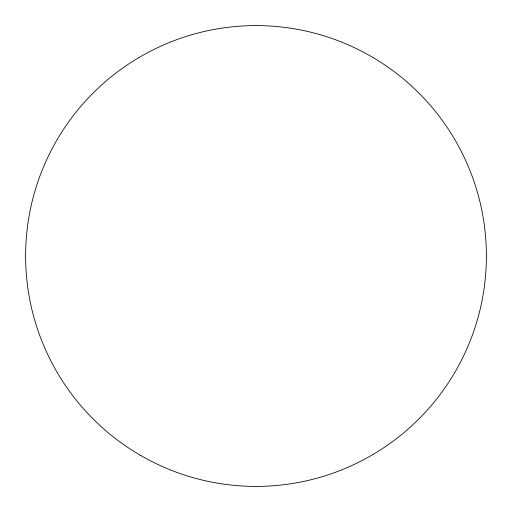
<?xml version="1.0" encoding="UTF-8"?>
<svg xmlns="http://www.w3.org/2000/svg" width="512" height="512" viewBox="0 0 512 512"><rect width="100%" height="100%" fill="white"/><g stroke="black" fill="none" stroke-linecap="round" stroke-linejoin="round"><path stroke-width="0.77" d="M140.8 455.533A230.4 230.4 0 0 0 486.4 256A230.4 230.4 0 0 0 140.8 56.467A230.4 230.4 0 0 0 140.8 455.533"/></g></svg>
